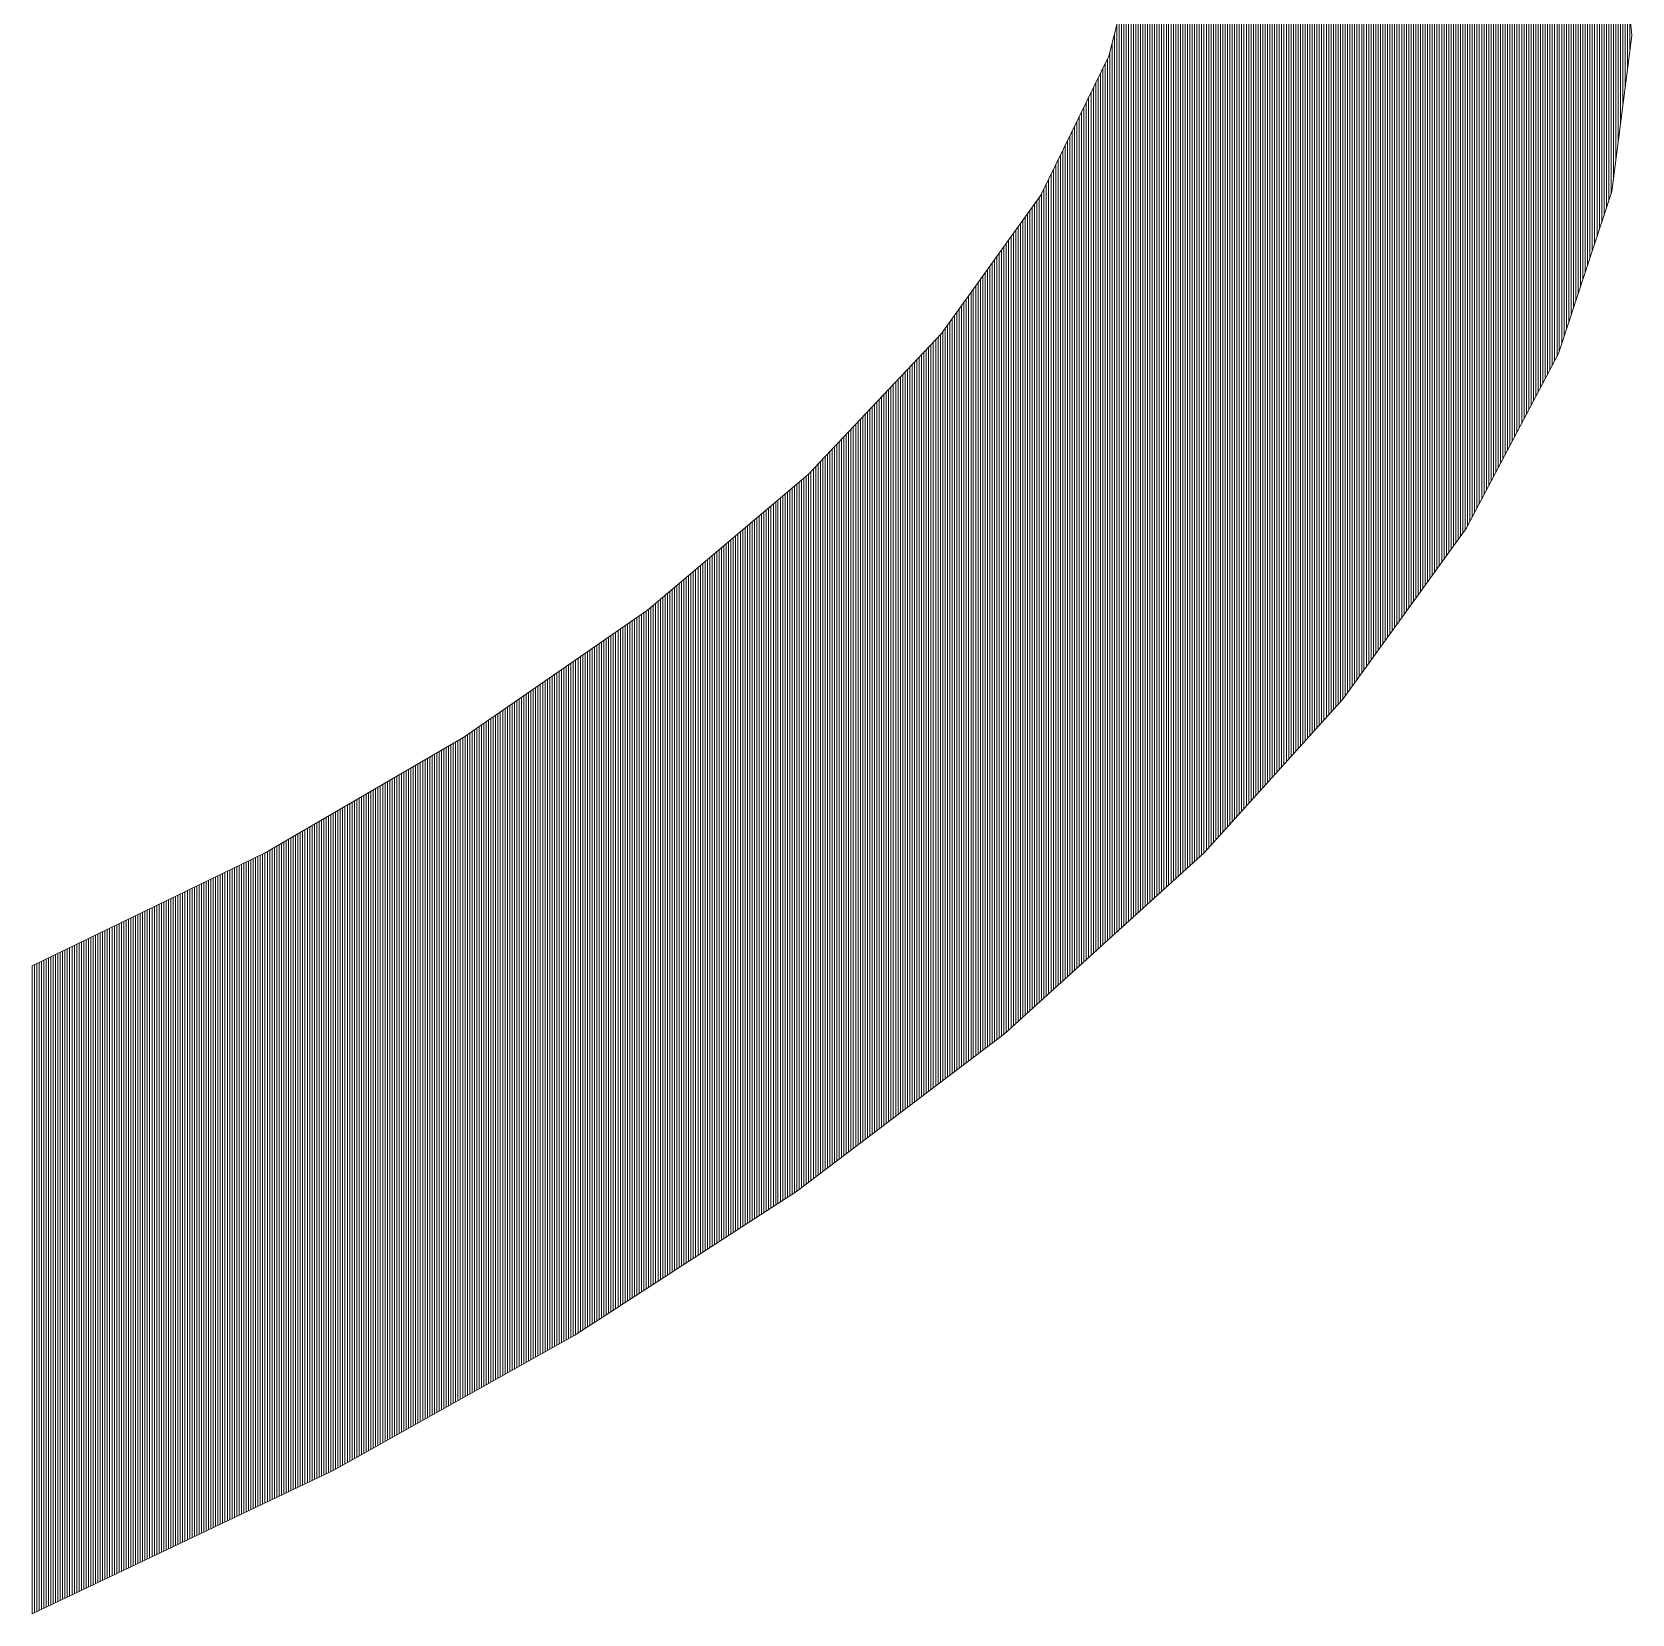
# Model space of a CAD drawing. Header units: millimetres. Extents: x -753 to 90, y 56274 to 56868.
# Drawn here: x -26.055 to -22.488, y 56339.741 to 56343.267 of the extents above; entities that cross this region are included whole.
import ezdxf

# ---------------------------------------------------------------- set-up
doc = ezdxf.new("R2010")
doc.units = ezdxf.units.MM
doc.linetypes.add('XKITLINE00', pattern=[0])
doc.layers.add('Outro tipo de objeto', color=7, linetype='Continuous', lineweight=0)

msp = doc.modelspace()

# ---------------------------------------------------------------- linework, layer by layer
at = {"layer": 'Outro tipo de objeto', "color": 1, "linetype": 'XKITLINE00', "lineweight": 0}
for p, q in [((-23.5786, 56341.3134), (-23.5786, 56344.7854)), ((-23.5733, 56341.3182), (-23.5733, 56344.783)), ((-23.5681, 56341.3229), (-23.5681, 56344.7805)), ((-23.5628, 56341.3277), (-23.5628, 56344.7781)), ((-23.5576, 56341.3324), (-23.5576, 56344.7757)), ((-23.5523, 56341.3372), (-23.5523, 56344.7732)), ((-23.5471, 56341.342), (-23.5471, 56344.7708)), ((-23.5419, 56341.3467), (-23.5419, 56344.7684)), ((-23.5366, 56341.3515), (-23.5366, 56344.7659)), ((-23.5314, 56341.3562), (-23.5314, 56344.7635)), ((-23.5261, 56341.361), (-23.5261, 56344.7611)), ((-23.5209, 56341.3658), (-23.5209, 56344.7586)), ((-23.5156, 56341.3705), (-23.5156, 56344.7562)), ((-23.5104, 56341.3753), (-23.5104, 56344.7538)), ((-23.5051, 56341.38), (-23.5051, 56344.7513)), ((-23.4999, 56341.3848), (-23.4999, 56344.7489)), ((-23.4946, 56341.3895), (-23.4946, 56344.7465)), ((-23.4894, 56341.3943), (-23.4894, 56344.744)), ((-23.4841, 56341.3991), (-23.4841, 56344.7416)), ((-23.4789, 56341.4038), (-23.4789, 56344.7392)), ((-23.4736, 56341.4086), (-23.4736, 56344.7367)), ((-23.4684, 56341.4133), (-23.4684, 56344.7343)), ((-23.4631, 56341.4181), (-23.4631, 56344.7319)), ((-23.4579, 56341.4229), (-23.4579, 56344.7294)), ((-23.4527, 56341.4276), (-23.4527, 56344.727)), ((-23.4474, 56341.4324), (-23.4474, 56344.7246)), ((-23.4422, 56341.4371), (-23.4422, 56344.7221)), ((-23.4369, 56341.4429), (-23.4369, 56344.719)), ((-23.4317, 56341.4487), (-23.4317, 56344.7155)), ((-23.4264, 56341.4545), (-23.4264, 56344.712)), ((-23.4212, 56341.4603), (-23.4212, 56344.7085)), ((-23.4159, 56341.4661), (-23.4159, 56344.705)), ((-23.4107, 56341.4719), (-23.4107, 56344.7015)), ((-23.4054, 56341.4777), (-23.4054, 56344.698)), ((-23.4002, 56341.4835), (-23.4002, 56344.6945)), ((-23.3949, 56341.4893), (-23.3949, 56344.691)), ((-23.3897, 56341.4951), (-23.3897, 56344.6875)), ((-23.3844, 56341.5009), (-23.3844, 56344.684)), ((-23.3792, 56341.5067), (-23.3792, 56344.6805)), ((-23.374, 56341.5125), (-23.374, 56344.677)), ((-23.3687, 56341.5183), (-23.3687, 56344.6735)), ((-23.3635, 56341.5241), (-23.3635, 56344.6699)), ((-23.3582, 56341.5299), (-23.3582, 56344.6664)), ((-23.353, 56341.5357), (-23.353, 56344.6629)), ((-23.3477, 56341.5415), (-23.3477, 56344.6594)), ((-23.3425, 56341.5473), (-23.3425, 56344.6559)), ((-23.3372, 56341.5531), (-23.3372, 56344.6524)), ((-23.332, 56341.5589), (-23.332, 56344.6489)), ((-23.3267, 56341.5647), (-23.3267, 56344.6454)), ((-23.3215, 56341.5705), (-23.3215, 56344.6419)), ((-23.3162, 56341.5763), (-23.3162, 56344.6384)), ((-23.311, 56341.5821), (-23.311, 56344.6349)), ((-23.3057, 56341.5879), (-23.3057, 56344.6314)), ((-23.3005, 56341.5937), (-23.3005, 56344.6279)), ((-23.2952, 56341.5995), (-23.2952, 56344.6244)), ((-23.29, 56341.6053), (-23.29, 56344.6209)), ((-23.2848, 56341.6111), (-23.2848, 56344.6174)), ((-23.2795, 56341.6169), (-23.2795, 56344.6139)), ((-23.2743, 56341.6227), (-23.2743, 56344.6104)), ((-23.269, 56341.6285), (-23.269, 56344.6069)), ((-23.2638, 56341.6343), (-23.2638, 56344.6034)), ((-23.2585, 56341.6401), (-23.2585, 56344.5999)), ((-23.2533, 56341.6459), (-23.2533, 56344.5964)), ((-23.248, 56341.6517), (-23.248, 56344.5929)), ((-23.2428, 56341.6575), (-23.2428, 56344.5894)), ((-23.2375, 56341.6633), (-23.2375, 56344.5859)), ((-23.2323, 56341.6691), (-23.2323, 56344.5824)), ((-23.227, 56341.6749), (-23.227, 56344.5789)), ((-23.2218, 56341.6807), (-23.2218, 56344.5754)), ((-23.2165, 56341.6865), (-23.2165, 56344.5719)), ((-23.2113, 56341.6923), (-23.2113, 56344.5684)), ((-23.2061, 56341.6981), (-23.2061, 56344.5649)), ((-23.2008, 56341.7039), (-23.2008, 56344.5614)), ((-23.1956, 56341.7097), (-23.1956, 56344.5579)), ((-23.1903, 56341.7154), (-23.1903, 56344.5544)), ((-23.1851, 56341.7212), (-23.1851, 56344.5509)), ((-23.1798, 56341.727), (-23.1798, 56344.5474)), ((-23.1746, 56341.7328), (-23.1746, 56344.5439)), ((-23.1693, 56341.7386), (-23.1693, 56344.5404)), ((-23.1641, 56341.7444), (-23.1641, 56344.5368)), ((-23.1588, 56341.7502), (-23.1588, 56344.5333)), ((-23.1536, 56341.756), (-23.1536, 56344.5298)), ((-23.1483, 56341.7618), (-23.1483, 56344.5263)), ((-23.1431, 56341.7676), (-23.1431, 56344.5228)), ((-23.1378, 56341.7734), (-23.1378, 56344.5193)), ((-23.1326, 56341.7792), (-23.1326, 56344.5158)), ((-23.1273, 56341.7862), (-23.1273, 56344.5123)), ((-23.1221, 56341.7935), (-23.1221, 56344.5088)), ((-23.1169, 56341.8008), (-23.1169, 56344.5053)), ((-23.1116, 56341.808), (-23.1116, 56344.5018)), ((-23.1064, 56341.8153), (-23.1064, 56344.4983)), ((-23.1011, 56341.8226), (-23.1011, 56344.4934)), ((-23.0959, 56341.8298), (-23.0959, 56344.4883)), ((-23.0906, 56341.8371), (-23.0906, 56344.4832)), ((-23.0854, 56341.8444), (-23.0854, 56344.4781)), ((-23.0801, 56341.8516), (-23.0801, 56344.473)), ((-23.0749, 56341.8589), (-23.0749, 56344.4679)), ((-23.0696, 56341.8662), (-23.0696, 56344.4628)), ((-23.0644, 56341.8735), (-23.0644, 56344.4577)), ((-23.0591, 56341.8807), (-23.0591, 56344.4526)), ((-23.0539, 56341.888), (-23.0539, 56344.4476)), ((-23.0486, 56341.8953), (-23.0486, 56344.4425)), ((-23.0434, 56341.9025), (-23.0434, 56344.4374)), ((-23.0381, 56341.9098), (-23.0381, 56344.4323)), ((-23.0329, 56341.9171), (-23.0329, 56344.4272)), ((-23.0277, 56341.9244), (-23.0277, 56344.4221)), ((-23.0224, 56341.9316), (-23.0224, 56344.417)), ((-23.0172, 56341.9389), (-23.0172, 56344.4119)), ((-23.0119, 56341.9462), (-23.0119, 56344.4068)), ((-23.0067, 56341.9534), (-23.0067, 56344.4017)), ((-23.0014, 56341.9607), (-23.0014, 56344.3966)), ((-22.9962, 56341.968), (-22.9962, 56344.3916)), ((-22.9909, 56341.9752), (-22.9909, 56344.3865)), ((-22.9857, 56341.9825), (-22.9857, 56344.3814)), ((-22.9804, 56341.9898), (-22.9804, 56344.3763)), ((-22.9752, 56341.9971), (-22.9752, 56344.3712)), ((-22.9699, 56342.0043), (-22.9699, 56344.3661)), ((-22.9647, 56342.0116), (-22.9647, 56344.361)), ((-22.9594, 56342.0189), (-22.9594, 56344.3559)), ((-22.9542, 56342.0261), (-22.9542, 56344.3508)), ((-22.949, 56342.0334), (-22.949, 56344.3457)), ((-22.9437, 56342.0407), (-22.9437, 56344.3406)), ((-22.9385, 56342.0479), (-22.9385, 56344.3356)), ((-22.9332, 56342.0552), (-22.9332, 56344.3305)), ((-22.928, 56342.0625), (-22.928, 56344.3254)), ((-22.9227, 56342.0698), (-22.9227, 56344.3203)), ((-22.9175, 56342.077), (-22.9175, 56344.3152)), ((-22.9122, 56342.0843), (-22.9122, 56344.3101)), ((-22.907, 56342.0916), (-22.907, 56344.305)), ((-22.9017, 56342.0988), (-22.9017, 56344.2999)), ((-22.8965, 56342.1061), (-22.8965, 56344.2948)), ((-22.8912, 56342.1134), (-22.8912, 56344.2897)), ((-22.886, 56342.1207), (-22.886, 56344.2846)), ((-22.8807, 56342.1279), (-22.8807, 56344.2796)), ((-22.8755, 56342.1352), (-22.8755, 56344.2745)), ((-22.8702, 56342.1425), (-22.8702, 56344.2694)), ((-22.865, 56342.1497), (-22.865, 56344.2643)), ((-22.8598, 56342.157), (-22.8598, 56344.2592)), ((-22.8545, 56342.1658), (-22.8545, 56344.2541)), ((-22.8493, 56342.1757), (-22.8493, 56344.249)), ((-22.844, 56342.1857), (-22.844, 56344.2439)), ((-22.8388, 56342.1956), (-22.8388, 56344.2388)), ((-22.8335, 56342.2056), (-22.8335, 56344.2324)), ((-22.8283, 56342.2155), (-22.8283, 56344.2245)), ((-22.823, 56342.2255), (-22.823, 56344.2166)), ((-22.8178, 56342.2354), (-22.8178, 56344.2087)), ((-22.8125, 56342.2454), (-22.8125, 56344.2008)), ((-22.8073, 56342.2553), (-22.8073, 56344.1929)), ((-22.802, 56342.2653), (-22.802, 56344.1849)), ((-22.7968, 56342.2752), (-22.7968, 56344.177)), ((-22.7915, 56342.2852), (-22.7915, 56344.1691)), ((-22.7863, 56342.2952), (-22.7863, 56344.1612)), ((-22.7811, 56342.3051), (-22.7811, 56344.1533)), ((-22.7758, 56342.3151), (-22.7758, 56344.1454)), ((-22.7706, 56342.325), (-22.7706, 56344.1375)), ((-22.7653, 56342.335), (-22.7653, 56344.1296)), ((-22.7601, 56342.3449), (-22.7601, 56344.1217)), ((-22.7548, 56342.3549), (-22.7548, 56344.1138)), ((-22.7496, 56342.3648), (-22.7496, 56344.1059)), ((-22.7443, 56342.3748), (-22.7443, 56344.098)), ((-22.7391, 56342.3847), (-22.7391, 56344.0901)), ((-22.7338, 56342.3947), (-22.7338, 56344.0822)), ((-22.7286, 56342.4047), (-22.7286, 56344.0743)), ((-22.7233, 56342.4146), (-22.7233, 56344.0664)), ((-22.7181, 56342.4246), (-22.7181, 56344.0585)), ((-22.7128, 56342.4345), (-22.7128, 56344.0506)), ((-22.7076, 56342.4445), (-22.7076, 56344.0427)), ((-22.7023, 56342.4544), (-22.7023, 56344.0348)), ((-22.6971, 56342.4644), (-22.6971, 56344.0269)), ((-22.6919, 56342.4743), (-22.6919, 56344.019)), ((-22.6866, 56342.4843), (-22.6866, 56344.0111)), ((-22.6814, 56342.4942), (-22.6814, 56344.0032)), ((-22.6761, 56342.5042), (-22.6761, 56343.9953)), ((-22.6709, 56342.5141), (-22.6709, 56343.9874)), ((-22.6656, 56342.5241), (-22.6656, 56343.9795)), ((-22.6604, 56342.5341), (-22.6604, 56343.9716)), ((-22.6551, 56342.544), (-22.6551, 56343.9637)), ((-22.6499, 56342.556), (-22.6499, 56343.9558)), ((-22.6446, 56342.5719), (-22.6446, 56343.9479)), ((-22.6394, 56342.5878), (-22.6394, 56343.9381)), ((-22.6341, 56342.6037), (-22.6341, 56343.9235)), ((-22.6289, 56342.6196), (-22.6289, 56343.9089)), ((-22.6236, 56342.6355), (-22.6236, 56343.8944)), ((-22.6184, 56342.6514), (-22.6184, 56343.8798)), ((-22.6131, 56342.6673), (-22.6131, 56343.8653)), ((-22.6079, 56342.6832), (-22.6079, 56343.8507)), ((-22.6027, 56342.6991), (-22.6027, 56343.8362)), ((-22.5974, 56342.715), (-22.5974, 56343.8216)), ((-22.5922, 56342.7309), (-22.5922, 56343.8071)), ((-22.5869, 56342.7468), (-22.5869, 56343.7925)), ((-22.5817, 56342.7627), (-22.5817, 56343.778)), ((-22.5764, 56342.7786), (-22.5764, 56343.7634)), ((-22.5712, 56342.7945), (-22.5712, 56343.7488)), ((-22.5659, 56342.8104), (-22.5659, 56343.7343)), ((-22.5607, 56342.8263), (-22.5607, 56343.7197)), ((-22.5554, 56342.8422), (-22.5554, 56343.7052)), ((-22.5502, 56342.8581), (-22.5502, 56343.6906)), ((-22.5449, 56342.874), (-22.5449, 56343.6761)), ((-22.5397, 56342.8899), (-22.5397, 56343.6615)), ((-22.5344, 56342.9058), (-22.5344, 56343.647)), ((-22.5292, 56342.9378), (-22.5292, 56343.6324)), ((-22.524, 56342.9786), (-22.524, 56343.6179)), ((-22.4879, 56343.2592), (-22.5226, 56343.614)), ((-22.5187, 56343.0194), (-22.5187, 56343.5744)), ((-22.5135, 56343.0603), (-22.5135, 56343.5208)), ((-23.5803, 56343.5041), (-23.6544, 56343.2129)), ((-23.5891, 56341.3039), (-23.5891, 56343.4695)), ((-23.5838, 56341.3086), (-23.5838, 56343.4901)), ((-23.5943, 56341.2991), (-23.5943, 56343.4489)), ((-22.5082, 56343.1011), (-22.5082, 56343.4671)), ((-23.6048, 56341.2896), (-23.6048, 56343.4077)), ((-23.5996, 56341.2944), (-23.5996, 56343.4283)), ((-22.503, 56343.1419), (-22.503, 56343.4134)), ((-23.6153, 56341.2801), (-23.6153, 56343.3665)), ((-23.6101, 56341.2848), (-23.6101, 56343.3871)), ((-23.6206, 56341.2753), (-23.6206, 56343.3459)), ((-22.4977, 56343.1827), (-22.4977, 56343.3598)), ((-23.6311, 56341.2658), (-23.6311, 56343.3047)), ((-23.6258, 56341.2706), (-23.6258, 56343.3253)), ((-22.4925, 56343.2235), (-22.4925, 56343.3061)), ((-23.6415, 56341.2563), (-23.6415, 56343.2635)), ((-23.6363, 56341.2611), (-23.6363, 56343.2841)), ((-22.5326, 56342.9115), (-22.4879, 56343.2592)), ((-23.652, 56341.2468), (-23.652, 56343.2222)), ((-23.6468, 56341.2515), (-23.6468, 56343.2429)), ((-23.6544, 56343.2129), (-23.8059, 56342.9035)), ((-23.6678, 56341.2325), (-23.6678, 56343.1856)), ((-23.6625, 56341.2373), (-23.6625, 56343.1963)), ((-23.6573, 56341.242), (-23.6573, 56343.207)), ((-23.6835, 56341.2182), (-23.6835, 56343.1534)), ((-23.6783, 56341.223), (-23.6783, 56343.1642)), ((-23.673, 56341.2277), (-23.673, 56343.1749)), ((-23.6993, 56341.2039), (-23.6993, 56343.1213)), ((-23.694, 56341.2087), (-23.694, 56343.132)), ((-23.6888, 56341.2135), (-23.6888, 56343.1427)), ((-23.7202, 56341.1849), (-23.7202, 56343.0784)), ((-23.715, 56341.1897), (-23.715, 56343.0891)), ((-23.7098, 56341.1944), (-23.7098, 56343.0998)), ((-23.7045, 56341.1992), (-23.7045, 56343.1106)), ((-23.736, 56341.1706), (-23.736, 56343.0462)), ((-23.7307, 56341.1754), (-23.7307, 56343.0569)), ((-23.7255, 56341.1802), (-23.7255, 56343.0677)), ((-23.7517, 56341.1564), (-23.7517, 56343.0141)), ((-23.7465, 56341.1611), (-23.7465, 56343.0248)), ((-23.7412, 56341.1659), (-23.7412, 56343.0355)), ((-23.7727, 56341.1373), (-23.7727, 56342.9712)), ((-23.7675, 56341.1421), (-23.7675, 56342.9819)), ((-23.7622, 56341.1468), (-23.7622, 56342.9926)), ((-23.757, 56341.1516), (-23.757, 56343.0033)), ((-23.7885, 56341.123), (-23.7885, 56342.939)), ((-23.7832, 56341.1278), (-23.7832, 56342.9497)), ((-23.778, 56341.1326), (-23.778, 56342.9605)), ((-23.8059, 56342.9035), (-24.0271, 56342.5951)), ((-23.8094, 56341.104), (-23.8094, 56342.8985)), ((-23.8042, 56341.1088), (-23.8042, 56342.9069)), ((-23.799, 56341.1135), (-23.799, 56342.9176)), ((-23.7937, 56341.1183), (-23.7937, 56342.9283)), ((-22.6517, 56342.5506), (-22.5326, 56342.9115)), ((-23.8304, 56341.085), (-23.8304, 56342.8692)), ((-23.8252, 56341.0897), (-23.8252, 56342.8765)), ((-23.8199, 56341.0945), (-23.8199, 56342.8838)), ((-23.8147, 56341.0993), (-23.8147, 56342.8911)), ((-23.8567, 56341.0612), (-23.8567, 56342.8326)), ((-23.8514, 56341.0659), (-23.8514, 56342.8399)), ((-23.8462, 56341.0707), (-23.8462, 56342.8473)), ((-23.8409, 56341.0755), (-23.8409, 56342.8546)), ((-23.8357, 56341.0802), (-23.8357, 56342.8619)), ((-23.8829, 56341.0374), (-23.8829, 56342.796)), ((-23.8777, 56341.0421), (-23.8777, 56342.8034)), ((-23.8724, 56341.0469), (-23.8724, 56342.8107)), ((-23.8672, 56341.0517), (-23.8672, 56342.818)), ((-23.8619, 56341.0564), (-23.8619, 56342.8253)), ((-23.9091, 56341.017), (-23.9091, 56342.7595)), ((-23.9039, 56341.0209), (-23.9039, 56342.7668)), ((-23.8986, 56341.0249), (-23.8986, 56342.7741)), ((-23.8934, 56341.0289), (-23.8934, 56342.7814)), ((-23.8881, 56341.0329), (-23.8881, 56342.7887)), ((-23.9354, 56340.9971), (-23.9354, 56342.7229)), ((-23.9301, 56341.0011), (-23.9301, 56342.7302)), ((-23.9249, 56341.005), (-23.9249, 56342.7375)), ((-23.9196, 56341.009), (-23.9196, 56342.7448)), ((-23.9144, 56341.013), (-23.9144, 56342.7522)), ((-23.9616, 56340.9772), (-23.9616, 56342.6863)), ((-23.9564, 56340.9812), (-23.9564, 56342.6936)), ((-23.9511, 56340.9852), (-23.9511, 56342.701)), ((-23.9459, 56340.9892), (-23.9459, 56342.7083)), ((-23.9406, 56340.9931), (-23.9406, 56342.7156)), ((-23.9878, 56340.9574), (-23.9878, 56342.6497)), ((-23.9826, 56340.9613), (-23.9826, 56342.6571)), ((-23.9773, 56340.9653), (-23.9773, 56342.6644)), ((-23.9721, 56340.9693), (-23.9721, 56342.6717)), ((-23.9669, 56340.9733), (-23.9669, 56342.679)), ((-24.0141, 56340.9375), (-24.0141, 56342.6132)), ((-24.0088, 56340.9415), (-24.0088, 56342.6205)), ((-24.0036, 56340.9455), (-24.0036, 56342.6278)), ((-23.9983, 56340.9494), (-23.9983, 56342.6351)), ((-23.9931, 56340.9534), (-23.9931, 56342.6424)), ((-24.0271, 56342.5951), (-24.3247, 56342.2806)), ((-24.0403, 56340.9176), (-24.0403, 56342.5811)), ((-24.0351, 56340.9216), (-24.0351, 56342.5866)), ((-24.0298, 56340.9256), (-24.0298, 56342.5922)), ((-24.0246, 56340.9296), (-24.0246, 56342.5985)), ((-24.0193, 56340.9335), (-24.0193, 56342.6059)), ((-24.077, 56340.8898), (-24.077, 56342.5423)), ((-24.0718, 56340.8938), (-24.0718, 56342.5478)), ((-24.0665, 56340.8978), (-24.0665, 56342.5534)), ((-24.0613, 56340.9017), (-24.0613, 56342.5589)), ((-24.0561, 56340.9057), (-24.0561, 56342.5644)), ((-24.0508, 56340.9097), (-24.0508, 56342.57)), ((-24.0456, 56340.9137), (-24.0456, 56342.5755)), ((-22.8574, 56342.1603), (-22.6517, 56342.5506)), ((-24.1085, 56340.866), (-24.1085, 56342.509)), ((-24.1033, 56340.87), (-24.1033, 56342.5145)), ((-24.098, 56340.8739), (-24.098, 56342.5201)), ((-24.0928, 56340.8779), (-24.0928, 56342.5256)), ((-24.0875, 56340.8819), (-24.0875, 56342.5312)), ((-24.0823, 56340.8859), (-24.0823, 56342.5367)), ((-24.1452, 56340.8382), (-24.1452, 56342.4702)), ((-24.14, 56340.8422), (-24.14, 56342.4757)), ((-24.1348, 56340.8461), (-24.1348, 56342.4813)), ((-24.1295, 56340.8501), (-24.1295, 56342.4868)), ((-24.1243, 56340.8541), (-24.1243, 56342.4924)), ((-24.119, 56340.858), (-24.119, 56342.4979)), ((-24.1138, 56340.862), (-24.1138, 56342.5035)), ((-24.1767, 56340.8143), (-24.1767, 56342.4369)), ((-24.1715, 56340.8183), (-24.1715, 56342.4425)), ((-24.1662, 56340.8223), (-24.1662, 56342.448)), ((-24.161, 56340.8263), (-24.161, 56342.4536)), ((-24.1557, 56340.8302), (-24.1557, 56342.4591)), ((-24.1505, 56340.8342), (-24.1505, 56342.4647)), ((-24.2082, 56340.7905), (-24.2082, 56342.4037)), ((-24.203, 56340.7945), (-24.203, 56342.4092)), ((-24.1977, 56340.7984), (-24.1977, 56342.4148)), ((-24.1925, 56340.8024), (-24.1925, 56342.4203)), ((-24.1872, 56340.8064), (-24.1872, 56342.4259)), ((-24.182, 56340.8104), (-24.182, 56342.4314)), ((-24.2449, 56340.7627), (-24.2449, 56342.3649)), ((-24.2397, 56340.7667), (-24.2397, 56342.3704)), ((-24.2344, 56340.7706), (-24.2344, 56342.376)), ((-24.2292, 56340.7746), (-24.2292, 56342.3815)), ((-24.224, 56340.7786), (-24.224, 56342.387)), ((-24.2187, 56340.7826), (-24.2187, 56342.3926)), ((-24.2135, 56340.7865), (-24.2135, 56342.3981)), ((-24.2764, 56340.7389), (-24.2764, 56342.3316)), ((-24.2712, 56340.7428), (-24.2712, 56342.3372)), ((-24.2659, 56340.7468), (-24.2659, 56342.3427)), ((-24.2607, 56340.7508), (-24.2607, 56342.3482)), ((-24.2554, 56340.7547), (-24.2554, 56342.3538)), ((-24.2502, 56340.7587), (-24.2502, 56342.3593)), ((-24.3131, 56340.711), (-24.3131, 56342.2928)), ((-24.3079, 56340.715), (-24.3079, 56342.2984)), ((-24.3027, 56340.719), (-24.3027, 56342.3039)), ((-24.2974, 56340.723), (-24.2974, 56342.3094)), ((-24.2922, 56340.7269), (-24.2922, 56342.315)), ((-24.2869, 56340.7309), (-24.2869, 56342.3205)), ((-24.2817, 56340.7349), (-24.2817, 56342.3261)), ((-24.3247, 56342.2806), (-24.6829, 56341.9786)), ((-24.3499, 56340.6832), (-24.3499, 56342.2594)), ((-24.3446, 56340.6872), (-24.3446, 56342.2638)), ((-24.3394, 56340.6912), (-24.3394, 56342.2682)), ((-24.3341, 56340.6952), (-24.3341, 56342.2726)), ((-24.3289, 56340.6991), (-24.3289, 56342.2771)), ((-24.3236, 56340.7031), (-24.3236, 56342.2817)), ((-24.3184, 56340.7071), (-24.3184, 56342.2873)), ((-24.3919, 56340.656), (-24.3919, 56342.224)), ((-24.3866, 56340.6594), (-24.3866, 56342.2284)), ((-24.3814, 56340.6628), (-24.3814, 56342.2328)), ((-24.3761, 56340.6662), (-24.3761, 56342.2373)), ((-24.3709, 56340.6696), (-24.3709, 56342.2417)), ((-24.3656, 56340.673), (-24.3656, 56342.2461)), ((-24.3604, 56340.6764), (-24.3604, 56342.2505)), ((-24.3551, 56340.6798), (-24.3551, 56342.2549)), ((-24.4338, 56340.6287), (-24.4338, 56342.1886)), ((-24.4286, 56340.6321), (-24.4286, 56342.193)), ((-24.4233, 56340.6355), (-24.4233, 56342.1974)), ((-24.4181, 56340.6389), (-24.4181, 56342.2019)), ((-24.4128, 56340.6424), (-24.4128, 56342.2063)), ((-24.4076, 56340.6458), (-24.4076, 56342.2107)), ((-24.4023, 56340.6492), (-24.4023, 56342.2151)), ((-24.3971, 56340.6526), (-24.3971, 56342.2196)), ((-24.4811, 56340.5981), (-24.4811, 56342.1488)), ((-24.4758, 56340.6015), (-24.4758, 56342.1532)), ((-24.4706, 56340.6049), (-24.4706, 56342.1576)), ((-24.4653, 56340.6083), (-24.4653, 56342.1621)), ((-24.4601, 56340.6117), (-24.4601, 56342.1665)), ((-24.4548, 56340.6151), (-24.4548, 56342.1709)), ((-24.4496, 56340.6185), (-24.4496, 56342.1753)), ((-24.4443, 56340.6219), (-24.4443, 56342.1798)), ((-24.4391, 56340.6253), (-24.4391, 56342.1842)), ((-23.1316, 56341.7804), (-22.8574, 56342.1603)), ((-24.523, 56340.5709), (-24.523, 56342.1134)), ((-24.5178, 56340.5743), (-24.5178, 56342.1178)), ((-24.5125, 56340.5777), (-24.5125, 56342.1223)), ((-24.5073, 56340.5811), (-24.5073, 56342.1267)), ((-24.502, 56340.5845), (-24.502, 56342.1311)), ((-24.4968, 56340.5879), (-24.4968, 56342.1355)), ((-24.4915, 56340.5913), (-24.4915, 56342.1399)), ((-24.4863, 56340.5947), (-24.4863, 56342.1444)), ((-24.565, 56340.5437), (-24.565, 56342.078)), ((-24.5598, 56340.5471), (-24.5598, 56342.0825)), ((-24.5545, 56340.5505), (-24.5545, 56342.0869)), ((-24.5493, 56340.5539), (-24.5493, 56342.0913)), ((-24.544, 56340.5573), (-24.544, 56342.0957)), ((-24.5388, 56340.5607), (-24.5388, 56342.1001)), ((-24.5335, 56340.5641), (-24.5335, 56342.1046)), ((-24.5283, 56340.5675), (-24.5283, 56342.109)), ((-24.607, 56340.5165), (-24.607, 56342.0426)), ((-24.6017, 56340.5199), (-24.6017, 56342.0471)), ((-24.5965, 56340.5233), (-24.5965, 56342.0515)), ((-24.5912, 56340.5267), (-24.5912, 56342.0559)), ((-24.586, 56340.5301), (-24.586, 56342.0603)), ((-24.5807, 56340.5335), (-24.5807, 56342.0648)), ((-24.5755, 56340.5369), (-24.5755, 56342.0692)), ((-24.5702, 56340.5403), (-24.5702, 56342.0736)), ((-24.649, 56340.4893), (-24.649, 56342.0073)), ((-24.6437, 56340.4927), (-24.6437, 56342.0117)), ((-24.6385, 56340.4961), (-24.6385, 56342.0161)), ((-24.6332, 56340.4995), (-24.6332, 56342.0205)), ((-24.628, 56340.5029), (-24.628, 56342.025)), ((-24.6227, 56340.5063), (-24.6227, 56342.0294)), ((-24.6175, 56340.5097), (-24.6175, 56342.0338)), ((-24.6122, 56340.5131), (-24.6122, 56342.0382)), ((-24.6829, 56341.9786), (-25.092, 56341.6949)), ((-24.6909, 56340.4621), (-24.6909, 56341.9731)), ((-24.6857, 56340.4655), (-24.6857, 56341.9767)), ((-24.6804, 56340.4689), (-24.6804, 56341.9807)), ((-24.6752, 56340.4723), (-24.6752, 56341.9851)), ((-24.6699, 56340.4757), (-24.6699, 56341.9896)), ((-24.6647, 56340.4791), (-24.6647, 56341.994)), ((-24.6594, 56340.4825), (-24.6594, 56341.9984)), ((-24.6542, 56340.4859), (-24.6542, 56342.0028)), ((-24.7434, 56340.4281), (-24.7434, 56341.9367)), ((-24.7381, 56340.4315), (-24.7381, 56341.9403)), ((-24.7329, 56340.4349), (-24.7329, 56341.944)), ((-24.7277, 56340.4383), (-24.7277, 56341.9476)), ((-24.7224, 56340.4417), (-24.7224, 56341.9512)), ((-24.7172, 56340.4451), (-24.7172, 56341.9549)), ((-24.7119, 56340.4485), (-24.7119, 56341.9585)), ((-24.7067, 56340.4519), (-24.7067, 56341.9622)), ((-24.7014, 56340.4553), (-24.7014, 56341.9658)), ((-24.6962, 56340.4587), (-24.6962, 56341.9694)), ((-24.7959, 56340.394), (-24.7959, 56341.9003)), ((-24.7906, 56340.3975), (-24.7906, 56341.9039)), ((-24.7854, 56340.4009), (-24.7854, 56341.9076)), ((-24.7801, 56340.4043), (-24.7801, 56341.9112)), ((-24.7749, 56340.4077), (-24.7749, 56341.9148)), ((-24.7696, 56340.4111), (-24.7696, 56341.9185)), ((-24.7644, 56340.4145), (-24.7644, 56341.9221)), ((-24.7591, 56340.4179), (-24.7591, 56341.9258)), ((-24.7539, 56340.4213), (-24.7539, 56341.9294)), ((-24.7486, 56340.4247), (-24.7486, 56341.933)), ((-24.8483, 56340.3604), (-24.8483, 56341.8639)), ((-24.8431, 56340.3634), (-24.8431, 56341.8675)), ((-24.8378, 56340.3668), (-24.8378, 56341.8712)), ((-24.8326, 56340.3702), (-24.8326, 56341.8748)), ((-24.8273, 56340.3736), (-24.8273, 56341.8784)), ((-24.8221, 56340.377), (-24.8221, 56341.8821)), ((-24.8169, 56340.3804), (-24.8169, 56341.8857)), ((-24.8116, 56340.3838), (-24.8116, 56341.8894)), ((-24.8064, 56340.3872), (-24.8064, 56341.893)), ((-24.8011, 56340.3906), (-24.8011, 56341.8966)), ((-24.8956, 56340.3339), (-24.8956, 56341.8311)), ((-24.8903, 56340.3369), (-24.8903, 56341.8348)), ((-24.8851, 56340.3398), (-24.8851, 56341.8384)), ((-24.8798, 56340.3427), (-24.8798, 56341.8421)), ((-24.8746, 56340.3457), (-24.8746, 56341.8457)), ((-24.8693, 56340.3486), (-24.8693, 56341.8493)), ((-24.8641, 56340.3516), (-24.8641, 56341.853)), ((-24.8588, 56340.3545), (-24.8588, 56341.8566)), ((-24.8536, 56340.3574), (-24.8536, 56341.8603)), ((-24.948, 56340.3046), (-24.948, 56341.7947)), ((-24.9428, 56340.3075), (-24.9428, 56341.7984)), ((-24.9375, 56340.3104), (-24.9375, 56341.802)), ((-24.9323, 56340.3134), (-24.9323, 56341.8057)), ((-24.927, 56340.3163), (-24.927, 56341.8093)), ((-24.9218, 56340.3193), (-24.9218, 56341.8129)), ((-24.9165, 56340.3222), (-24.9165, 56341.8166)), ((-24.9113, 56340.3251), (-24.9113, 56341.8202)), ((-24.9061, 56340.3281), (-24.9061, 56341.8239)), ((-24.9008, 56340.331), (-24.9008, 56341.8275)), ((-25.0005, 56340.2752), (-25.0005, 56341.7584)), ((-24.9952, 56340.2782), (-24.9952, 56341.762)), ((-24.99, 56340.2811), (-24.99, 56341.7656)), ((-24.9848, 56340.284), (-24.9848, 56341.7693)), ((-24.9795, 56340.287), (-24.9795, 56341.7729)), ((-24.9743, 56340.2899), (-24.9743, 56341.7766)), ((-24.969, 56340.2928), (-24.969, 56341.7802)), ((-24.9638, 56340.2958), (-24.9638, 56341.7838)), ((-24.9585, 56340.2987), (-24.9585, 56341.7875)), ((-24.9533, 56340.3016), (-24.9533, 56341.7911)), ((-23.442, 56341.4373), (-23.1316, 56341.7804)), ((-25.053, 56340.2459), (-25.053, 56341.722)), ((-25.0477, 56340.2488), (-25.0477, 56341.7256)), ((-25.0425, 56340.2517), (-25.0425, 56341.7292)), ((-25.0372, 56340.2547), (-25.0372, 56341.7329)), ((-25.032, 56340.2576), (-25.032, 56341.7365)), ((-25.0267, 56340.2605), (-25.0267, 56341.7402)), ((-25.0215, 56340.2635), (-25.0215, 56341.7438)), ((-25.0162, 56340.2664), (-25.0162, 56341.7474)), ((-25.011, 56340.2693), (-25.011, 56341.7511)), ((-25.0057, 56340.2723), (-25.0057, 56341.7547)), ((-25.092, 56341.6949), (-25.5356, 56341.4375)), ((-25.1054, 56340.2165), (-25.1054, 56341.6871)), ((-25.1002, 56340.2194), (-25.1002, 56341.6901)), ((-25.0949, 56340.2224), (-25.0949, 56341.6932)), ((-25.0897, 56340.2253), (-25.0897, 56341.6965)), ((-25.0844, 56340.2282), (-25.0844, 56341.7001)), ((-25.0792, 56340.2312), (-25.0792, 56341.7038)), ((-25.074, 56340.2341), (-25.074, 56341.7074)), ((-25.0687, 56340.2371), (-25.0687, 56341.711)), ((-25.0635, 56340.24), (-25.0635, 56341.7147)), ((-25.0582, 56340.2429), (-25.0582, 56341.7183)), ((-25.1684, 56340.1813), (-25.1684, 56341.6506)), ((-25.1631, 56340.1842), (-25.1631, 56341.6536)), ((-25.1579, 56340.1871), (-25.1579, 56341.6566)), ((-25.1527, 56340.1901), (-25.1527, 56341.6597)), ((-25.1474, 56340.193), (-25.1474, 56341.6627)), ((-25.1422, 56340.1959), (-25.1422, 56341.6658)), ((-25.1369, 56340.1989), (-25.1369, 56341.6688)), ((-25.1317, 56340.2018), (-25.1317, 56341.6719)), ((-25.1264, 56340.2048), (-25.1264, 56341.6749)), ((-25.1212, 56340.2077), (-25.1212, 56341.678)), ((-25.1159, 56340.2106), (-25.1159, 56341.681)), ((-25.1107, 56340.2136), (-25.1107, 56341.684)), ((-25.2314, 56340.146), (-25.2314, 56341.614)), ((-25.2261, 56340.149), (-25.2261, 56341.6171)), ((-25.2209, 56340.1519), (-25.2209, 56341.6201)), ((-25.2156, 56340.1548), (-25.2156, 56341.6231)), ((-25.2104, 56340.1578), (-25.2104, 56341.6262)), ((-25.2051, 56340.1607), (-25.2051, 56341.6292)), ((-25.1999, 56340.1637), (-25.1999, 56341.6323)), ((-25.1946, 56340.1666), (-25.1946, 56341.6353)), ((-25.1894, 56340.1695), (-25.1894, 56341.6384)), ((-25.1841, 56340.1725), (-25.1841, 56341.6414)), ((-25.1789, 56340.1754), (-25.1789, 56341.6445)), ((-25.1736, 56340.1783), (-25.1736, 56341.6475)), ((-25.2891, 56340.1137), (-25.2891, 56341.5805)), ((-25.2838, 56340.1167), (-25.2838, 56341.5836)), ((-25.2786, 56340.1196), (-25.2786, 56341.5866)), ((-25.2733, 56340.1226), (-25.2733, 56341.5897)), ((-25.2681, 56340.1255), (-25.2681, 56341.5927)), ((-25.2628, 56340.1284), (-25.2628, 56341.5957)), ((-25.2576, 56340.1314), (-25.2576, 56341.5988)), ((-25.2523, 56340.1343), (-25.2523, 56341.6018)), ((-25.2471, 56340.1372), (-25.2471, 56341.6049)), ((-25.2419, 56340.1402), (-25.2419, 56341.6079)), ((-25.2366, 56340.1431), (-25.2366, 56341.611)), ((-25.352, 56340.0785), (-25.352, 56341.544)), ((-25.3468, 56340.0814), (-25.3468, 56341.547)), ((-25.3415, 56340.0844), (-25.3415, 56341.5501)), ((-25.3363, 56340.0873), (-25.3363, 56341.5531)), ((-25.3311, 56340.0903), (-25.3311, 56341.5562)), ((-25.3258, 56340.0932), (-25.3258, 56341.5592)), ((-25.3206, 56340.0961), (-25.3206, 56341.5622)), ((-25.3153, 56340.0991), (-25.3153, 56341.5653)), ((-25.3101, 56340.102), (-25.3101, 56341.5683)), ((-25.3048, 56340.1049), (-25.3048, 56341.5714)), ((-25.2996, 56340.1079), (-25.2996, 56341.5744)), ((-25.2943, 56340.1108), (-25.2943, 56341.5775)), ((-25.415, 56340.046), (-25.415, 56341.5074)), ((-25.4098, 56340.0485), (-25.4098, 56341.5105)), ((-25.4045, 56340.051), (-25.4045, 56341.5135)), ((-25.3993, 56340.0535), (-25.3993, 56341.5166)), ((-25.394, 56340.056), (-25.394, 56341.5196)), ((-25.3888, 56340.0585), (-25.3888, 56341.5227)), ((-25.3835, 56340.061), (-25.3835, 56341.5257)), ((-25.3783, 56340.0638), (-25.3783, 56341.5287)), ((-25.373, 56340.0668), (-25.373, 56341.5318)), ((-25.3678, 56340.0697), (-25.3678, 56341.5348)), ((-25.3625, 56340.0726), (-25.3625, 56341.5379)), ((-25.3573, 56340.0756), (-25.3573, 56341.5409)), ((-25.478, 56340.016), (-25.478, 56341.4709)), ((-25.4727, 56340.0185), (-25.4727, 56341.4739)), ((-25.4675, 56340.021), (-25.4675, 56341.477)), ((-25.4622, 56340.0235), (-25.4622, 56341.48)), ((-25.457, 56340.026), (-25.457, 56341.4831)), ((-25.4517, 56340.0285), (-25.4517, 56341.4861)), ((-25.4465, 56340.031), (-25.4465, 56341.4892)), ((-25.4412, 56340.0335), (-25.4412, 56341.4922)), ((-25.436, 56340.036), (-25.436, 56341.4953)), ((-25.4307, 56340.0385), (-25.4307, 56341.4983)), ((-25.4255, 56340.041), (-25.4255, 56341.5013)), ((-25.4202, 56340.0435), (-25.4202, 56341.5044)), ((-25.5356, 56341.4375), (-26.0551, 56341.1856)), ((-25.5357, 56339.9885), (-25.5357, 56341.4374)), ((-25.5304, 56339.991), (-25.5304, 56341.4404)), ((-25.5252, 56339.9935), (-25.5252, 56341.4435)), ((-25.5199, 56339.996), (-25.5199, 56341.4465)), ((-25.5147, 56339.9985), (-25.5147, 56341.4496)), ((-25.5094, 56340.001), (-25.5094, 56341.4526)), ((-25.5042, 56340.0035), (-25.5042, 56341.4557)), ((-25.499, 56340.006), (-25.499, 56341.4587)), ((-25.4937, 56340.0085), (-25.4937, 56341.4618)), ((-25.4885, 56340.011), (-25.4885, 56341.4648)), ((-25.4832, 56340.0135), (-25.4832, 56341.4678)), ((-23.8866, 56341.034), (-23.442, 56341.4373)), ((-25.6091, 56339.9534), (-25.6091, 56341.4018)), ((-25.6039, 56339.9559), (-25.6039, 56341.4043)), ((-25.5986, 56339.9584), (-25.5986, 56341.4069)), ((-25.5934, 56339.9609), (-25.5934, 56341.4094)), ((-25.5881, 56339.9634), (-25.5881, 56341.412)), ((-25.5829, 56339.9659), (-25.5829, 56341.4145)), ((-25.5777, 56339.9684), (-25.5777, 56341.4171)), ((-25.5724, 56339.971), (-25.5724, 56341.4196)), ((-25.5672, 56339.9735), (-25.5672, 56341.4221)), ((-25.5619, 56339.976), (-25.5619, 56341.4247)), ((-25.5567, 56339.9785), (-25.5567, 56341.4272)), ((-25.5514, 56339.981), (-25.5514, 56341.4298)), ((-25.5462, 56339.9835), (-25.5462, 56341.4323)), ((-25.5409, 56339.986), (-25.5409, 56341.4349)), ((-25.6826, 56339.9184), (-25.6826, 56341.3662)), ((-25.6773, 56339.9209), (-25.6773, 56341.3687)), ((-25.6721, 56339.9234), (-25.6721, 56341.3713)), ((-25.6669, 56339.9259), (-25.6669, 56341.3738)), ((-25.6616, 56339.9284), (-25.6616, 56341.3764)), ((-25.6564, 56339.9309), (-25.6564, 56341.3789)), ((-25.6511, 56339.9334), (-25.6511, 56341.3814)), ((-25.6459, 56339.9359), (-25.6459, 56341.384)), ((-25.6406, 56339.9384), (-25.6406, 56341.3865)), ((-25.6354, 56339.9409), (-25.6354, 56341.3891)), ((-25.6301, 56339.9434), (-25.6301, 56341.3916)), ((-25.6249, 56339.9459), (-25.6249, 56341.3942)), ((-25.6196, 56339.9484), (-25.6196, 56341.3967)), ((-25.6144, 56339.9509), (-25.6144, 56341.3993)), ((-25.7561, 56339.8834), (-25.7561, 56341.3306)), ((-25.7508, 56339.8859), (-25.7508, 56341.3331)), ((-25.7456, 56339.8884), (-25.7456, 56341.3357)), ((-25.7403, 56339.8909), (-25.7403, 56341.3382)), ((-25.7351, 56339.8934), (-25.7351, 56341.3408)), ((-25.7298, 56339.8959), (-25.7298, 56341.3433)), ((-25.7246, 56339.8984), (-25.7246, 56341.3458)), ((-25.7193, 56339.9009), (-25.7193, 56341.3484)), ((-25.7141, 56339.9034), (-25.7141, 56341.3509)), ((-25.7088, 56339.9059), (-25.7088, 56341.3535)), ((-25.7036, 56339.9084), (-25.7036, 56341.356)), ((-25.6983, 56339.9109), (-25.6983, 56341.3586)), ((-25.6931, 56339.9134), (-25.6931, 56341.3611)), ((-25.6878, 56339.9159), (-25.6878, 56341.3636)), ((-25.8295, 56339.8484), (-25.8295, 56341.295)), ((-25.8243, 56339.8509), (-25.8243, 56341.2975)), ((-25.819, 56339.8534), (-25.819, 56341.3001)), ((-25.8138, 56339.8559), (-25.8138, 56341.3026)), ((-25.8085, 56339.8584), (-25.8085, 56341.3051)), ((-25.8033, 56339.8609), (-25.8033, 56341.3077)), ((-25.798, 56339.8634), (-25.798, 56341.3102)), ((-25.7928, 56339.8659), (-25.7928, 56341.3128)), ((-25.7875, 56339.8684), (-25.7875, 56341.3153)), ((-25.7823, 56339.8709), (-25.7823, 56341.3179)), ((-25.777, 56339.8734), (-25.777, 56341.3204)), ((-25.7718, 56339.8759), (-25.7718, 56341.3229)), ((-25.7665, 56339.8784), (-25.7665, 56341.3255)), ((-25.7613, 56339.8809), (-25.7613, 56341.328)), ((-25.903, 56339.8134), (-25.903, 56341.2594)), ((-25.8977, 56339.8159), (-25.8977, 56341.2619)), ((-25.8925, 56339.8184), (-25.8925, 56341.2644)), ((-25.8872, 56339.8209), (-25.8872, 56341.267)), ((-25.882, 56339.8234), (-25.882, 56341.2695)), ((-25.8767, 56339.8259), (-25.8767, 56341.2721)), ((-25.8715, 56339.8284), (-25.8715, 56341.2746)), ((-25.8662, 56339.8309), (-25.8662, 56341.2772)), ((-25.861, 56339.8334), (-25.861, 56341.2797)), ((-25.8557, 56339.8359), (-25.8557, 56341.2822)), ((-25.8505, 56339.8384), (-25.8505, 56341.2848)), ((-25.8452, 56339.8409), (-25.8452, 56341.2873)), ((-25.84, 56339.8434), (-25.84, 56341.2899)), ((-25.8348, 56339.8459), (-25.8348, 56341.2924)), ((-25.9817, 56339.7759), (-25.9817, 56341.2212)), ((-25.9764, 56339.7784), (-25.9764, 56341.2237)), ((-25.9712, 56339.7809), (-25.9712, 56341.2263)), ((-25.9659, 56339.7834), (-25.9659, 56341.2288)), ((-25.9607, 56339.7859), (-25.9607, 56341.2314)), ((-25.9554, 56339.7884), (-25.9554, 56341.2339)), ((-25.9502, 56339.7909), (-25.9502, 56341.2365)), ((-25.9449, 56339.7934), (-25.9449, 56341.239)), ((-25.9397, 56339.7959), (-25.9397, 56341.2416)), ((-25.9344, 56339.7984), (-25.9344, 56341.2441)), ((-25.9292, 56339.8009), (-25.9292, 56341.2466)), ((-25.924, 56339.8034), (-25.924, 56341.2492)), ((-25.9187, 56339.8059), (-25.9187, 56341.2517)), ((-25.9135, 56339.8084), (-25.9135, 56341.2543)), ((-25.9082, 56339.8109), (-25.9082, 56341.2568)), ((-26.0551, 56339.7409), (-26.0551, 56341.1856)), ((-26.0551, 56341.1856), (-26.0551, 56339.7409)), ((-26.0499, 56339.7434), (-26.0499, 56341.1881)), ((-26.0446, 56339.7459), (-26.0446, 56341.1907)), ((-26.0394, 56339.7484), (-26.0394, 56341.1932)), ((-26.0341, 56339.7509), (-26.0341, 56341.1958)), ((-26.0289, 56339.7534), (-26.0289, 56341.1983)), ((-26.0236, 56339.7559), (-26.0236, 56341.2009)), ((-26.0184, 56339.7584), (-26.0184, 56341.2034)), ((-26.0131, 56339.7609), (-26.0131, 56341.2059)), ((-26.0079, 56339.7634), (-26.0079, 56341.2085)), ((-26.0027, 56339.7659), (-26.0027, 56341.211)), ((-25.9974, 56339.7684), (-25.9974, 56341.2136)), ((-25.9922, 56339.7709), (-25.9922, 56341.2161)), ((-25.9869, 56339.7734), (-25.9869, 56341.2187)), ((-24.3505, 56340.6828), (-23.8866, 56341.034)), ((-24.8447, 56340.3624), (-24.3505, 56340.6828)), ((-25.3824, 56340.0615), (-24.8447, 56340.3624)), ((-26.0551, 56339.7409), (-25.3824, 56340.0615))]:
    msp.add_line(p, q, dxfattribs=at)

doc.saveas('drawing.dxf')
